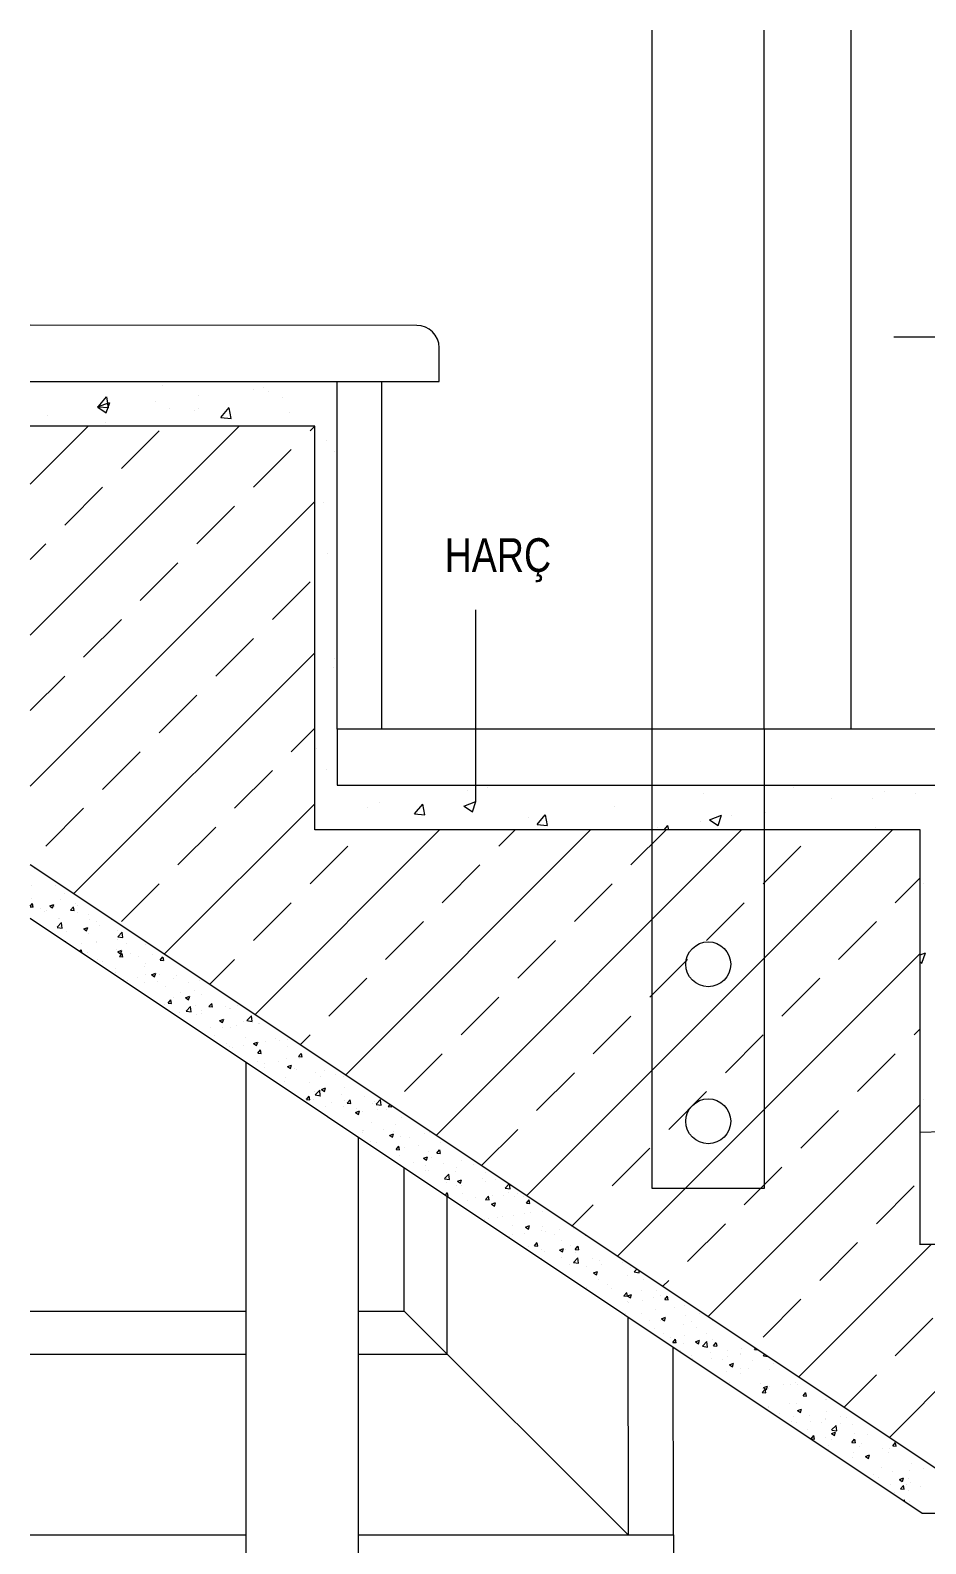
# Model space of a CAD drawing. Header units: millimetres. Extents: x 708 to 46452, y -4963 to 3960.
# Drawn here: x 43208.7 to 43408.4, y -3932.6 to -3595.2 of the extents above; entities that cross this region are included whole.
import ezdxf

# ---------------------------------------------------------------- set-up
doc = ezdxf.new("R2010")
doc.units = ezdxf.units.MM
doc.layers.add('TEFRİŞ', color=8, linetype='Continuous', lineweight=9)
doc.styles.add('ÖLÇÜ1-5-2', font='arial.ttf', dxfattribs={"width": 0.8, "height": 1.5})

msp = doc.modelspace()

# ---------------------------------------------------------------- linework, layer by layer
at = {"layer": 'TEFRİŞ'}
for p, q in [((43347.408, -3750.989), (43347.408, -3595.202)), ((43372.408, -3750.992), (43372.408, -3595.202)), ((43391.764, -3750.995), (43391.764, -3595.202)), ((43294.909, -3660.98), (43208.715, -3660.967)), ((43299.908, -3673.48), (43299.908, -3665.98)), ((43208.715, -3673.467), (43299.908, -3673.48)), ((43277.152, -3750.978), (43277.152, -3673.477)), ((43287.152, -3750.978), (43287.152, -3673.477)), ((43272.152, -3683.436), (43208.715, -3683.436)), ((43272.152, -3773.436), (43272.152, -3683.436)), ((43429.909, -3751), (43277.152, -3750.978)), ((43277.152, -3750.978), (43277.152, -3763.478)), ((43277.152, -3763.478), (43434.908, -3763.501)), ((43407.152, -3773.436), (43272.152, -3773.436)), ((43407.152, -3840.936), (43407.152, -3773.436)), ((43208.715, -3781.145), (43410.884, -3915.925)), ((43208.715, -3793.164), (43407.655, -3925.79)), ((43256.901, -4014.398), (43256.901, -3825.288)), ((43281.901, -4014.395), (43281.901, -3841.955)), ((43407.152, -3865.925), (43407.152, -3840.936)), ((43292.133, -3880.713), (43292.133, -3848.776)), ((43301.725, -3890.304), (43301.725, -3855.17)), ((43407.152, -3865.79), (43570.87, -3865.79)), ((43208.715, -3880.713), (43256.901, -3880.713)), ((43281.901, -3880.713), (43292.133, -3880.713)), ((43342.126, -3930.706), (43292.133, -3880.713)), ((43342.158, -3930.621), (43342.061, -3882.061)), ((43352.158, -3930.621), (43352.074, -3888.736)), ((43208.715, -3890.311), (43256.901, -3890.307)), ((43281.901, -3890.306), (43301.725, -3890.304)), ((43407.655, -3925.79), (43570.87, -3925.79)), ((43208.715, -3930.641), (43256.901, -3930.634)), ((43281.901, -3930.631), (43352.158, -3930.621)), ((43352.158, -3930.621), (43352.158, -3943.121))]:
    msp.add_line(p, q, dxfattribs=at)
at = {"layer": 'TEFRİŞ', "ltscale": 0.3}
for p, q in [((43401.294, -3663.518), (43432.028, -3663.518)), ((43217.83, -3673.566), (43217.83, -3673.566)), ((43223.894, -3679.121), (43225.731, -3676.932)), ((43226.202, -3679.337), (43225.761, -3676.949)), ((43238.168, -3674.425), (43238.168, -3674.425)), ((43246.229, -3676.642), (43246.229, -3676.642)), ((43258.507, -3675.284), (43258.507, -3675.284)), ((43260.658, -3674.743), (43260.658, -3674.743)), ((43261.925, -3675.722), (43261.925, -3675.722)), ((43264.883, -3677.176), (43264.883, -3677.176)), ((43223.748, -3679.178), (43226.415, -3678.154)), ((43223.755, -3679.188), (43225.65, -3680.466)), ((43223.897, -3679.125), (43226.174, -3679.324)), ((43225.654, -3680.466), (43226.426, -3678.163)), ((43225.863, -3678.684), (43225.863, -3678.684)), ((43236.691, -3677.898), (43236.691, -3677.898)), ((43239.706, -3679.536), (43239.706, -3679.536)), ((43245.321, -3679.859), (43245.321, -3679.859)), ((43246.201, -3679.543), (43246.201, -3679.543)), ((43251.222, -3681.512), (43253.058, -3679.323)), ((43253.529, -3681.728), (43253.089, -3679.34)), ((43266.54, -3680.402), (43266.54, -3680.402)), ((43208.715, -3696.359), (43221.638, -3683.436)), ((43208.715, -3730.035), (43255.314, -3683.436)), ((43212.629, -3681.066), (43212.629, -3681.066)), ((43217.486, -3683.35), (43217.486, -3683.35)), ((43225.533, -3682.715), (43225.533, -3682.715)), ((43251.225, -3681.515), (43253.502, -3681.715)), ((43271.126, -3684.463), (43272.152, -3683.437)), ((43229.031, -3692.882), (43237.45, -3684.463)), ((43274.697, -3686.602), (43274.697, -3686.602)), ((43258.497, -3697.091), (43266.916, -3688.672)), ((43276.476, -3689.056), (43276.476, -3689.056)), ((43216.402, -3705.51), (43224.821, -3697.091)), ((43208.715, -3763.711), (43272.152, -3700.275)), ((43274.212, -3700.373), (43274.212, -3700.373)), ((43245.869, -3709.72), (43254.288, -3701.301)), ((43208.715, -3713.197), (43212.193, -3709.72)), ((43233.24, -3722.348), (43241.659, -3713.929)), ((43274.903, -3711.788), (43274.903, -3711.788)), ((43262.707, -3726.558), (43271.126, -3718.139)), ((43308.125, -3767.15), (43308.125, -3724.399)), ((43220.612, -3734.977), (43229.031, -3726.558)), ((43250.078, -3739.186), (43258.497, -3730.767)), ((43218.46, -3787.642), (43272.152, -3733.951)), ((43276.363, -3737.301), (43276.363, -3737.301)), ((43276.605, -3735.205), (43276.605, -3735.205)), ((43208.715, -3746.873), (43216.402, -3739.186)), ((43237.45, -3751.815), (43245.869, -3743.396)), ((43266.916, -3756.024), (43272.152, -3750.789)), ((43347.423, -3853.42), (43347.408, -3750.909)), ((43372.408, -3750.913), (43372.423, -3853.42)), ((43224.821, -3764.443), (43233.24, -3756.024)), ((43272.612, -3755.414), (43272.612, -3755.414)), ((43254.288, -3768.653), (43262.707, -3760.234)), ((43274.79, -3760.034), (43274.79, -3760.034)), ((43280.885, -3763.52), (43280.885, -3763.52)), ((43306.139, -3764.586), (43306.139, -3764.586)), ((43310.619, -3764.118), (43310.619, -3764.118)), ((43378.912, -3764.089), (43378.912, -3764.089)), ((43399.25, -3764.948), (43399.25, -3764.948)), ((43406.193, -3765.243), (43406.193, -3765.243)), ((43212.193, -3777.072), (43220.612, -3768.653)), ((43238.666, -3801.112), (43272.152, -3767.627)), ((43283.92, -3768.4), (43283.92, -3768.4)), ((43286.557, -3767.286), (43286.557, -3767.286)), ((43294.409, -3769.878), (43296.246, -3767.689)), ((43296.716, -3770.095), (43296.275, -3767.707)), ((43305.446, -3768.166), (43308.114, -3767.142)), ((43305.453, -3768.175), (43307.349, -3769.453)), ((43307.352, -3769.453), (43308.125, -3767.15)), ((43339.017, -3768.225), (43339.017, -3768.225)), ((43358.805, -3765.368), (43358.805, -3765.368)), ((43387.348, -3766.477), (43387.348, -3766.477)), ((43396.656, -3766.498), (43396.656, -3766.498)), ((43294.411, -3769.882), (43296.689, -3770.081)), ((43319.772, -3770.664), (43319.772, -3770.664)), ((43321.737, -3772.269), (43323.573, -3770.08)), ((43324.043, -3772.486), (43323.603, -3770.098)), ((43358.164, -3771.566), (43358.164, -3771.566)), ((43360.201, -3771.217), (43362.869, -3770.193)), ((43360.208, -3771.226), (43362.103, -3772.505)), ((43362.107, -3772.504), (43362.879, -3770.202)), ((43365.129, -3770.291), (43365.129, -3770.291)), ((43372.593, -3769.666), (43372.593, -3769.666)), ((43241.659, -3781.281), (43250.078, -3772.862)), ((43258.871, -3814.583), (43300.018, -3773.436)), ((43279.077, -3828.053), (43333.694, -3773.436)), ((43299.283, -3841.524), (43367.37, -3773.436)), ((43300.21, -3773.346), (43300.21, -3773.346)), ((43313.22, -3777.072), (43316.856, -3773.436)), ((43319.488, -3854.994), (43401.046, -3773.436)), ((43321.739, -3772.273), (43324.016, -3772.472)), ((43342.687, -3781.281), (43350.532, -3773.436)), ((43348.626, -3772.822), (43348.626, -3772.822)), ((43350.091, -3773.436), (43350.901, -3772.471)), ((43351.105, -3773.436), (43350.93, -3772.489)), ((43397.149, -3772.93), (43397.149, -3772.93)), ((43271.126, -3785.491), (43279.545, -3777.072)), ((43372.153, -3785.491), (43380.572, -3777.072)), ((43209.151, -3781.58), (43209.151, -3781.58)), ((43209.557, -3781.992), (43209.557, -3781.992)), ((43300.592, -3789.7), (43309.011, -3781.281)), ((43229.031, -3793.91), (43237.45, -3785.491)), ((43330.058, -3793.91), (43338.477, -3785.491)), ((43401.62, -3789.7), (43407.152, -3784.169)), ((43407.994, -3785.396), (43407.994, -3785.396)), ((43208.892, -3788.829), (43208.892, -3788.829)), ((43208.997, -3785.808), (43208.997, -3785.808)), ((43214.236, -3785.945), (43214.236, -3785.945)), ((43216.299, -3787.558), (43216.299, -3787.558)), ((43208.715, -3790.434), (43209.215, -3789.838)), ((43208.715, -3790.58), (43209.365, -3790.637)), ((43208.842, -3790.035), (43208.842, -3790.035)), ((43209.392, -3790.651), (43209.245, -3789.855)), ((43210.895, -3790.954), (43210.895, -3790.954)), ((43211.936, -3791.618), (43211.936, -3791.618)), ((43212.394, -3791.505), (43212.394, -3791.505)), ((43213.049, -3790.422), (43213.938, -3790.081)), ((43213.056, -3790.431), (43213.688, -3790.857)), ((43213.691, -3790.857), (43213.949, -3790.09)), ((43214.075, -3790.536), (43214.075, -3790.536)), ((43215.438, -3789.083), (43215.438, -3789.083)), ((43217.712, -3791.364), (43218.324, -3790.635)), ((43217.715, -3791.368), (43218.474, -3791.434)), ((43218.501, -3791.448), (43218.354, -3790.652)), ((43218.885, -3789.902), (43218.885, -3789.902)), ((43219.173, -3791.791), (43219.173, -3791.791)), ((43219.342, -3790.346), (43219.342, -3790.346)), ((43258.497, -3798.119), (43266.916, -3789.7)), ((43359.525, -3798.119), (43367.944, -3789.7)), ((43214.692, -3795.17), (43215.682, -3794.139)), ((43214.699, -3795.183), (43215.828, -3795.358)), ((43215.071, -3793.211), (43215.071, -3793.211)), ((43215.284, -3793.311), (43215.284, -3793.311)), ((43215.544, -3794.911), (43215.544, -3794.911)), ((43215.823, -3795.354), (43215.683, -3794.148)), ((43220.63, -3795.536), (43221.519, -3795.194)), ((43220.637, -3795.545), (43221.269, -3795.971)), ((43221.272, -3795.97), (43221.53, -3795.203)), ((43221.805, -3792.417), (43221.805, -3792.417)), ((43221.851, -3793.497), (43221.851, -3793.497)), ((43223.564, -3793.856), (43223.564, -3793.856)), ((43224.192, -3794.791), (43224.192, -3794.791)), ((43226.744, -3793.437), (43226.744, -3793.437)), ((43287.963, -3802.329), (43296.382, -3793.91)), ((43388.991, -3802.329), (43397.41, -3793.91)), ((43216.646, -3798.247), (43216.646, -3798.247)), ((43216.786, -3796.062), (43216.786, -3796.062)), ((43220.223, -3798.865), (43220.223, -3798.865)), ((43221.65, -3796.644), (43221.65, -3796.644)), ((43223.403, -3798.446), (43223.403, -3798.446)), ((43223.426, -3798.533), (43223.426, -3798.533)), ((43228.065, -3795.831), (43228.065, -3795.831)), ((43228.212, -3797.813), (43228.212, -3797.813)), ((43228.246, -3797.272), (43229.236, -3796.241)), ((43228.253, -3797.285), (43229.382, -3797.46)), ((43229.377, -3797.456), (43229.237, -3796.25)), ((43230.206, -3798.82), (43230.206, -3798.82)), ((43317.43, -3806.538), (43325.849, -3798.119)), ((43219.787, -3800.545), (43220.087, -3800.187)), ((43220.234, -3800.843), (43220.116, -3800.204)), ((43221.496, -3800.872), (43221.496, -3800.872)), ((43223.668, -3802.368), (43223.668, -3802.368)), ((43227.911, -3800.059), (43227.911, -3800.059)), ((43228.211, -3800.649), (43229.1, -3800.308)), ((43228.218, -3800.658), (43228.849, -3801.084)), ((43228.584, -3801.714), (43229.196, -3800.984)), ((43228.586, -3801.718), (43229.345, -3801.784)), ((43228.853, -3801.084), (43229.11, -3800.316)), ((43229.372, -3801.798), (43229.225, -3801.001)), ((43231.074, -3801.097), (43231.074, -3801.097)), ((43232.892, -3801.766), (43232.892, -3801.766)), ((43234.507, -3799.107), (43234.507, -3799.107)), ((43236.071, -3801.347), (43236.071, -3801.347)), ((43237.693, -3802.511), (43238.305, -3801.781)), ((43238.481, -3802.595), (43238.335, -3801.798)), ((43248.769, -3807.848), (43254.288, -3802.329)), ((43339.694, -3868.464), (43407.152, -3801.006)), ((43346.896, -3810.748), (43355.315, -3802.329)), ((43407.152, -3801.334), (43408.353, -3800.873)), ((43407.591, -3803.184), (43408.363, -3800.881)), ((43224.871, -3802.822), (43224.871, -3802.822)), ((43226.711, -3805.157), (43226.711, -3805.157)), ((43227.732, -3805.309), (43227.732, -3805.309)), ((43227.756, -3804.287), (43227.756, -3804.287)), ((43234.118, -3803.886), (43234.118, -3803.886)), ((43234.352, -3803.335), (43234.352, -3803.335)), ((43234.512, -3805.596), (43234.512, -3805.596)), ((43235.791, -3805.762), (43236.681, -3805.421)), ((43236.434, -3806.197), (43236.691, -3805.429)), ((43237.54, -3805.723), (43237.54, -3805.723)), ((43237.696, -3802.515), (43238.455, -3802.581)), ((43407.152, -3802.89), (43407.587, -3803.184)), ((43229.551, -3806.775), (43229.551, -3806.775)), ((43230.41, -3807.015), (43230.41, -3807.015)), ((43232.731, -3806.356), (43232.731, -3806.356)), ((43234.198, -3807.562), (43234.198, -3807.562)), ((43235.798, -3805.771), (43236.43, -3806.197)), ((43237.19, -3807.302), (43237.19, -3807.302)), ((43238.968, -3808.33), (43238.968, -3808.33)), ((43240.719, -3806.668), (43240.719, -3806.668)), ((43241.291, -3805.882), (43241.291, -3805.882)), ((43243.969, -3807.588), (43243.969, -3807.588)), ((43246.374, -3807.059), (43246.374, -3807.059)), ((43275.335, -3814.957), (43283.754, -3806.538)), ((43376.363, -3814.957), (43384.782, -3806.538)), ((43238.765, -3812.338), (43238.765, -3812.338)), ((43239.455, -3812.064), (43240.067, -3811.334)), ((43239.458, -3812.067), (43240.217, -3812.134)), ((43240.243, -3812.147), (43240.097, -3811.351)), ((43240.564, -3810.896), (43240.564, -3810.896)), ((43242.22, -3809.676), (43242.22, -3809.676)), ((43243.372, -3810.875), (43244.261, -3810.534)), ((43243.379, -3810.884), (43244.011, -3811.311)), ((43244.014, -3811.31), (43244.272, -3810.543)), ((43245.399, -3809.258), (43245.399, -3809.258)), ((43246.979, -3810.083), (43246.979, -3810.083)), ((43248.564, -3812.861), (43249.177, -3812.131)), ((43249.353, -3812.944), (43249.206, -3812.148)), ((43304.801, -3819.167), (43313.22, -3810.748)), ((43242.058, -3814.267), (43242.058, -3814.267)), ((43243.484, -3813.848), (43244.473, -3812.817)), ((43243.491, -3813.86), (43244.62, -3814.036)), ((43244.615, -3814.031), (43244.474, -3812.825)), ((43245.544, -3812.624), (43245.544, -3812.624)), ((43245.85, -3814.636), (43245.85, -3814.636)), ((43246.825, -3814.311), (43246.825, -3814.311)), ((43246.868, -3813.633), (43246.868, -3813.633)), ((43248.567, -3812.864), (43249.326, -3812.931)), ((43250.953, -3815.989), (43251.842, -3815.647)), ((43251.595, -3816.423), (43251.852, -3815.656)), ((43252.324, -3812.911), (43252.324, -3812.911)), ((43253.256, -3813.365), (43253.256, -3813.365)), ((43253.421, -3813.358), (43253.421, -3813.358)), ((43254.889, -3812.577), (43254.889, -3812.577)), ((43257.038, -3815.95), (43258.027, -3814.919)), ((43258.169, -3816.134), (43258.028, -3814.927)), ((43334.268, -3823.376), (43342.687, -3814.957)), ((43248.893, -3817.425), (43248.893, -3817.425)), ((43250.96, -3815.998), (43251.592, -3816.424)), ((43251.548, -3817.586), (43251.548, -3817.586)), ((43253.266, -3817.586), (43253.266, -3817.586)), ((43254.727, -3817.168), (43254.727, -3817.168)), ((43256.299, -3816.153), (43256.299, -3816.153)), ((43257.045, -3815.963), (43258.174, -3816.138)), ((43259.537, -3816.535), (43259.537, -3816.535)), ((43259.787, -3816.692), (43259.787, -3816.692)), ((43268.974, -3821.318), (43271.126, -3819.167)), ((43363.734, -3827.586), (43372.153, -3819.167)), ((43405.829, -3819.167), (43407.152, -3817.844)), ((43249.851, -3819.4), (43249.851, -3819.4)), ((43252.529, -3821.106), (43252.529, -3821.106)), ((43253.112, -3821.814), (43253.112, -3821.814)), ((43253.743, -3821.869), (43253.743, -3821.869)), ((43256.196, -3821.544), (43256.196, -3821.544)), ((43256.63, -3819.687), (43256.63, -3819.687)), ((43258.534, -3821.102), (43259.423, -3820.761)), ((43258.54, -3821.111), (43259.172, -3821.537)), ((43259.176, -3821.537), (43259.433, -3820.769)), ((43259.308, -3821.393), (43259.308, -3821.393)), ((43259.436, -3823.211), (43260.048, -3822.481)), ((43259.633, -3820.92), (43259.633, -3820.92)), ((43260.224, -3823.294), (43260.077, -3822.498)), ((43261.15, -3820.598), (43261.15, -3820.598)), ((43263.41, -3819.973), (43263.41, -3819.973)), ((43264.217, -3820.488), (43264.217, -3820.488)), ((43266.048, -3820.107), (43266.048, -3820.107)), ((43266.088, -3821.679), (43266.088, -3821.679)), ((43259.438, -3823.214), (43260.197, -3823.28)), ((43259.478, -3825.147), (43259.478, -3825.147)), ((43260.876, -3825.497), (43260.876, -3825.497)), ((43264.055, -3825.078), (43264.055, -3825.078)), ((43265.893, -3824.334), (43265.893, -3824.334)), ((43266.114, -3826.215), (43267.004, -3825.874)), ((43266.756, -3826.65), (43267.014, -3825.882)), ((43268.545, -3824.008), (43269.157, -3823.278)), ((43268.547, -3824.011), (43269.307, -3824.077)), ((43268.865, -3824.445), (43268.865, -3824.445)), ((43269.333, -3824.091), (43269.186, -3823.295)), ((43275.438, -3825.633), (43275.438, -3825.633)), ((43292.173, -3831.795), (43300.592, -3823.376)), ((43393.201, -3831.795), (43401.62, -3823.376)), ((43260.883, -3826.429), (43260.883, -3826.429)), ((43265.739, -3828.562), (43265.739, -3828.562)), ((43266.121, -3826.224), (43266.753, -3826.65)), ((43267.663, -3826.715), (43267.663, -3826.715)), ((43268.032, -3826.904), (43268.032, -3826.904)), ((43272.335, -3827.61), (43272.335, -3827.61)), ((43273.545, -3828.398), (43273.545, -3828.398)), ((43274.442, -3827.002), (43274.442, -3827.002)), ((43276.724, -3827.98), (43276.724, -3827.98)), ((43278.481, -3828.421), (43278.481, -3828.421)), ((43321.639, -3836.005), (43330.058, -3827.586)), ((43265.524, -3829.454), (43265.524, -3829.454)), ((43271.075, -3829.693), (43271.075, -3829.693)), ((43272.18, -3831.838), (43272.18, -3831.838)), ((43272.276, -3832.526), (43273.265, -3831.495)), ((43272.282, -3832.538), (43273.412, -3832.713)), ((43273.406, -3832.709), (43273.266, -3831.503)), ((43273.695, -3831.329), (43274.584, -3830.987)), ((43273.702, -3831.337), (43274.334, -3831.764)), ((43274.337, -3831.763), (43274.595, -3830.996)), ((43278.193, -3832.355), (43278.193, -3832.355)), ((43278.701, -3830.944), (43278.701, -3830.944)), ((43351.106, -3840.214), (43359.525, -3831.795)), ((43270.204, -3833.407), (43270.204, -3833.407)), ((43270.307, -3833.56), (43270.919, -3832.831)), ((43270.31, -3833.564), (43271.069, -3833.63)), ((43271.095, -3833.644), (43270.948, -3832.848)), ((43271.969, -3833.491), (43271.969, -3833.491)), ((43273.383, -3832.989), (43273.383, -3832.989)), ((43274.647, -3835.197), (43274.647, -3835.197)), ((43275.925, -3834.137), (43275.925, -3834.137)), ((43278.547, -3835.171), (43278.547, -3835.171)), ((43278.749, -3833.778), (43278.749, -3833.778)), ((43279.416, -3834.357), (43280.029, -3833.628)), ((43279.419, -3834.361), (43280.178, -3834.427)), ((43280.204, -3834.441), (43280.057, -3833.645)), ((43281.276, -3836.442), (43282.165, -3836.101)), ((43281.426, -3835.484), (43281.426, -3835.484)), ((43281.918, -3836.876), (43282.175, -3836.109)), ((43283.332, -3832.866), (43283.332, -3832.866)), ((43284.962, -3834.358), (43284.962, -3834.358)), ((43285.528, -3834.064), (43285.528, -3834.064)), ((43285.83, -3834.628), (43286.819, -3833.597)), ((43285.836, -3834.64), (43286.966, -3834.815)), ((43286.052, -3835.89), (43286.052, -3835.89)), ((43286.96, -3834.811), (43286.82, -3833.605)), ((43288.206, -3835.77), (43288.206, -3835.77)), ((43288.526, -3835.154), (43288.957, -3834.64)), ((43288.528, -3835.158), (43289.287, -3835.224)), ((43289.314, -3835.238), (43289.238, -3834.827)), ((43359.899, -3881.935), (43407.152, -3834.682)), ((43380.572, -3844.424), (43388.991, -3836.005)), ((43407.882, -3833.642), (43407.882, -3833.642)), ((43278.392, -3839.399), (43278.392, -3839.399)), ((43281.283, -3836.451), (43281.914, -3836.877)), ((43282.873, -3836.308), (43282.873, -3836.308)), ((43284.807, -3838.586), (43284.807, -3838.586)), ((43290.214, -3839.172), (43290.214, -3839.172)), ((43291.403, -3837.634), (43291.403, -3837.634)), ((43295.542, -3839.21), (43295.542, -3839.21)), ((43282.711, -3840.899), (43282.711, -3840.899)), ((43282.807, -3840.443), (43282.807, -3840.443)), ((43283.002, -3840.52), (43283.002, -3840.52)), ((43284.653, -3842.814), (43284.653, -3842.814)), ((43287.521, -3840.266), (43287.521, -3840.266)), ((43288.857, -3841.555), (43289.746, -3841.214)), ((43288.863, -3841.564), (43289.495, -3841.99)), ((43289.499, -3841.99), (43289.756, -3841.222)), ((43289.781, -3840.806), (43289.781, -3840.806)), ((43291.249, -3841.862), (43291.249, -3841.862)), ((43293.257, -3841.961), (43293.257, -3841.961)), ((43296.561, -3841.092), (43296.561, -3841.092)), ((43297.77, -3840.967), (43297.77, -3840.967)), ((43309.385, -3848.259), (43317.43, -3840.214)), ((43412.152, -3840.79), (43407.152, -3840.936)), ((43285.85, -3843.232), (43285.85, -3843.232)), ((43290.288, -3844.707), (43290.9, -3843.978)), ((43290.29, -3844.711), (43291.049, -3844.777)), ((43291.076, -3844.791), (43290.929, -3843.995)), ((43291.094, -3846.089), (43291.094, -3846.089)), ((43292.201, -3844.219), (43292.201, -3844.219)), ((43295.38, -3843.8), (43295.38, -3843.8)), ((43297.615, -3845.195), (43297.615, -3845.195)), ((43299.397, -3845.504), (43300.009, -3844.774)), ((43299.399, -3845.508), (43300.158, -3845.574)), ((43300.185, -3845.588), (43300.038, -3844.792)), ((43300.19, -3843.167), (43300.19, -3843.167)), ((43338.477, -3852.843), (43346.896, -3844.424)), ((43290.701, -3847.676), (43290.701, -3847.676)), ((43294.087, -3847.582), (43294.087, -3847.582)), ((43296.437, -3846.668), (43297.326, -3846.327)), ((43296.444, -3846.677), (43297.076, -3847.103)), ((43296.765, -3849.288), (43296.765, -3849.288)), ((43296.849, -3848.176), (43296.849, -3848.176)), ((43297.079, -3847.103), (43297.337, -3846.335)), ((43297.461, -3849.423), (43297.461, -3849.423)), ((43298.107, -3846.405), (43298.107, -3846.405)), ((43300.867, -3847.869), (43300.867, -3847.869)), ((43303.545, -3849.574), (43303.545, -3849.574)), ((43303.876, -3848.61), (43303.876, -3848.61)), ((43304.87, -3847.12), (43304.87, -3847.12)), ((43307.647, -3848.155), (43307.647, -3848.155)), ((43367.944, -3857.052), (43376.363, -3848.633)), ((43301.067, -3851.203), (43302.057, -3850.172)), ((43301.074, -3851.216), (43302.203, -3851.391)), ((43301.529, -3852.129), (43301.529, -3852.129)), ((43302.198, -3851.387), (43302.058, -3850.181)), ((43303.721, -3852.838), (43303.721, -3852.838)), ((43304.018, -3851.782), (43304.907, -3851.44)), ((43304.025, -3851.791), (43304.657, -3852.217)), ((43304.66, -3852.216), (43304.917, -3851.449)), ((43304.708, -3851.71), (43304.708, -3851.71)), ((43304.989, -3852.711), (43304.989, -3852.711)), ((43309.518, -3851.077), (43309.518, -3851.077)), ((43310.317, -3851.885), (43310.317, -3851.885)), ((43310.324, -3849.861), (43310.324, -3849.861)), ((43312.396, -3851.44), (43312.396, -3851.44)), ((43314.621, -3853.305), (43315.532, -3852.356)), ((43315.752, -3853.489), (43315.628, -3852.42)), ((43397.41, -3861.262), (43405.829, -3852.843)), ((43301.301, -3854.888), (43301.771, -3854.327)), ((43301.62, -3855.101), (43301.921, -3855.127)), ((43301.947, -3855.141), (43301.8, -3854.345)), ((43305.12, -3854.611), (43305.12, -3854.611)), ((43306.177, -3856.086), (43306.177, -3856.086)), ((43308.032, -3855.5), (43308.032, -3855.5)), ((43310.163, -3856.113), (43310.163, -3856.113)), ((43310.268, -3855.854), (43310.881, -3855.124)), ((43310.271, -3855.857), (43311.03, -3855.924)), ((43311.056, -3855.938), (43310.909, -3855.142)), ((43311.899, -3854.897), (43311.899, -3854.897)), ((43314.198, -3855.03), (43314.198, -3855.03)), ((43314.628, -3853.318), (43315.757, -3853.493)), ((43315.439, -3854.229), (43315.439, -3854.229)), ((43316.684, -3855.219), (43316.684, -3855.219)), ((43317.377, -3854.612), (43317.377, -3854.612)), ((43318.679, -3855.183), (43318.679, -3855.183)), ((43319.378, -3856.651), (43319.99, -3855.921)), ((43320.165, -3856.735), (43320.018, -3855.939)), ((43372.423, -3853.42), (43347.423, -3853.42)), ((43311.599, -3856.895), (43312.488, -3856.554)), ((43311.606, -3856.904), (43312.237, -3857.33)), ((43312.241, -3857.329), (43312.498, -3856.562)), ((43314.036, -3859.621), (43314.036, -3859.621)), ((43316.529, -3859.447), (43316.529, -3859.447)), ((43318.846, -3858.988), (43318.846, -3858.988)), ((43319.38, -3856.654), (43320.139, -3856.721)), ((43320.289, -3858.673), (43320.289, -3858.673)), ((43322.944, -3858.634), (43322.944, -3858.634)), ((43329.591, -3861.729), (43334.268, -3857.052)), ((43310.008, -3860.341), (43310.008, -3860.341)), ((43310.857, -3860.039), (43310.857, -3860.039)), ((43312.883, -3859.944), (43312.883, -3859.944)), ((43316.206, -3861.673), (43316.206, -3861.673)), ((43319.179, -3862.008), (43320.069, -3861.667)), ((43319.186, -3862.017), (43319.818, -3862.443)), ((43319.821, -3862.443), (43320.079, -3861.675)), ((43322.79, -3862.861), (43322.79, -3862.861)), ((43322.985, -3861.96), (43322.985, -3861.96)), ((43323.526, -3862.941), (43323.526, -3862.941)), ((43326.705, -3862.522), (43326.705, -3862.522)), ((43329.386, -3861.909), (43329.386, -3861.909)), ((43329.765, -3862.246), (43329.765, -3862.246)), ((43355.315, -3869.681), (43363.734, -3861.262)), ((43315.505, -3863.997), (43315.505, -3863.997)), ((43316.375, -3863.674), (43316.375, -3863.674)), ((43318.884, -3863.379), (43318.884, -3863.379)), ((43319.765, -3866.251), (43319.765, -3866.251)), ((43321.14, -3866.204), (43321.752, -3865.474)), ((43321.142, -3866.207), (43321.901, -3866.274)), ((43321.927, -3866.288), (43321.78, -3865.492)), ((43325.663, -3863.665), (43325.663, -3863.665)), ((43327.171, -3864.979), (43327.171, -3864.979)), ((43329.231, -3866.137), (43329.231, -3866.137)), ((43330.249, -3867.001), (43330.861, -3866.271)), ((43331.036, -3867.085), (43330.89, -3866.289)), ((43332.443, -3863.952), (43332.443, -3863.952)), ((43380.105, -3895.405), (43409.72, -3865.79)), ((43384.782, -3873.89), (43393.201, -3865.471)), ((43400.31, -3908.876), (43443.396, -3865.79)), ((43322.635, -3867.089), (43322.635, -3867.089)), ((43322.808, -3869.039), (43322.808, -3869.039)), ((43323.364, -3867.531), (43323.364, -3867.531)), ((43326.76, -3867.122), (43327.649, -3866.78)), ((43326.767, -3867.13), (43327.399, -3867.556)), ((43327.238, -3868.701), (43327.238, -3868.701)), ((43327.402, -3867.556), (43327.66, -3866.788)), ((43328.174, -3866.898), (43328.174, -3866.898)), ((43329.859, -3869.881), (43330.848, -3868.85)), ((43330.214, -3867.768), (43330.214, -3867.768)), ((43330.251, -3867.004), (43331.01, -3867.07)), ((43330.99, -3870.064), (43330.849, -3868.858)), ((43334.018, -3868.988), (43334.018, -3868.988)), ((43335.597, -3869.47), (43335.597, -3869.47)), ((43340.797, -3869.274), (43340.797, -3869.274)), ((43340.843, -3869.799), (43340.843, -3869.799)), ((43329.077, -3870.365), (43329.077, -3870.365)), ((43329.865, -3869.893), (43330.995, -3870.069)), ((43332.853, -3870.851), (43332.853, -3870.851)), ((43334.341, -3872.235), (43335.23, -3871.893)), ((43334.348, -3872.244), (43334.979, -3872.67)), ((43334.983, -3872.669), (43335.24, -3871.902)), ((43335.065, -3872.212), (43335.065, -3872.212)), ((43336.033, -3870.432), (43336.033, -3870.432)), ((43341.858, -3872.885), (43341.858, -3872.885)), ((43342.471, -3870.941), (43342.471, -3870.941)), ((43343.413, -3871.983), (43344.021, -3871.349)), ((43343.419, -3871.996), (43344.549, -3872.171)), ((43344.544, -3872.166), (43344.485, -3871.658)), ((43332.692, -3875.441), (43332.692, -3875.441)), ((43335.443, -3873.698), (43335.443, -3873.698)), ((43337.502, -3874.808), (43337.502, -3874.808)), ((43338.324, -3875.764), (43338.324, -3875.764)), ((43341.12, -3877.35), (43341.733, -3876.621)), ((43345.104, -3876.05), (43345.104, -3876.05)), ((43345.522, -3873.752), (43345.522, -3873.752)), ((43348.3, -3876.161), (43348.3, -3876.161)), ((43349.797, -3875.2), (43351.106, -3873.89)), ((43341.002, -3877.47), (43341.002, -3877.47)), ((43341.123, -3877.354), (43341.882, -3877.42)), ((43341.703, -3877.113), (43341.703, -3877.113)), ((43341.908, -3877.435), (43341.761, -3876.639)), ((43341.922, -3877.348), (43342.811, -3877.007)), ((43341.928, -3877.357), (43342.56, -3877.783)), ((43341.947, -3878.519), (43341.947, -3878.519)), ((43342.181, -3878.761), (43342.181, -3878.761)), ((43342.564, -3877.782), (43342.821, -3877.015)), ((43345.361, -3878.343), (43345.361, -3878.343)), ((43347.782, -3877.756), (43347.782, -3877.756)), ((43349.353, -3877.247), (43349.353, -3877.247)), ((43350.171, -3877.709), (43350.171, -3877.709)), ((43350.23, -3878.147), (43350.842, -3877.418)), ((43350.232, -3878.151), (43350.991, -3878.217)), ((43351.017, -3878.232), (43350.87, -3877.436)), ((43354.666, -3879.494), (43354.666, -3879.494)), ((43372.153, -3886.519), (43380.572, -3878.1)), ((43341.549, -3881.341), (43341.549, -3881.341)), ((43344.99, -3881.307), (43344.99, -3881.307)), ((43346.83, -3882.718), (43346.83, -3882.718)), ((43348.145, -3880.388), (43348.145, -3880.388)), ((43349.357, -3882.792), (43349.357, -3882.792)), ((43349.502, -3882.461), (43350.392, -3882.12)), ((43349.509, -3882.47), (43350.141, -3882.896)), ((43350.144, -3882.896), (43350.402, -3882.128)), ((43352.396, -3880.036), (43352.396, -3880.036)), ((43354.85, -3881.663), (43354.85, -3881.663)), ((43356.136, -3883.079), (43356.136, -3883.079)), ((43358.03, -3881.244), (43358.03, -3881.244)), ((43360.926, -3882.909), (43360.926, -3882.909)), ((43401.62, -3890.728), (43410.039, -3882.309)), ((43347.991, -3884.616), (43347.991, -3884.616)), ((43349.84, -3885.751), (43349.84, -3885.751)), ((43351.509, -3886.672), (43351.509, -3886.672)), ((43354.511, -3883.722), (43354.511, -3883.722)), ((43354.689, -3886.253), (43354.689, -3886.253)), ((43357.246, -3884.48), (43357.246, -3884.48)), ((43359.499, -3885.62), (43359.499, -3885.62)), ((43351.992, -3887.7), (43352.604, -3886.971)), ((43351.994, -3887.704), (43352.753, -3887.77)), ((43352.779, -3887.784), (43352.632, -3886.988)), ((43353.663, -3889.569), (43353.663, -3889.569)), ((43354.357, -3887.95), (43354.357, -3887.95)), ((43357.083, -3887.575), (43357.972, -3887.233)), ((43357.09, -3887.583), (43357.722, -3888.009)), ((43357.725, -3888.009), (43357.982, -3887.241)), ((43358.651, -3888.559), (43359.64, -3887.528)), ((43358.657, -3888.571), (43359.787, -3888.746)), ((43359.781, -3888.742), (43359.641, -3887.536)), ((43360.443, -3889.855), (43360.443, -3889.855)), ((43360.772, -3887.137), (43360.772, -3887.137)), ((43361.101, -3888.497), (43361.713, -3887.768)), ((43361.103, -3888.501), (43361.862, -3888.567)), ((43361.888, -3888.582), (43361.741, -3887.785)), ((43364.178, -3889.573), (43364.178, -3889.573)), ((43367.358, -3889.154), (43367.358, -3889.154)), ((43370.21, -3889.294), (43370.471, -3888.983)), ((43370.212, -3889.298), (43370.971, -3889.364)), ((43370.997, -3889.379), (43370.988, -3889.327)), ((43356.158, -3890.629), (43356.158, -3890.629)), ((43356.341, -3891.274), (43356.341, -3891.274)), ((43360.617, -3891.364), (43360.617, -3891.364)), ((43363.12, -3891.561), (43363.12, -3891.561)), ((43364.129, -3890.786), (43364.129, -3890.786)), ((43364.664, -3892.688), (43365.553, -3892.347)), ((43364.671, -3892.697), (43365.302, -3893.123)), ((43365.306, -3893.122), (43365.563, -3892.355)), ((43367.214, -3890.412), (43367.214, -3890.412)), ((43367.222, -3890.141), (43367.222, -3890.141)), ((43369.9, -3891.847), (43369.9, -3891.847)), ((43372.205, -3890.661), (43372.51, -3890.342)), ((43372.211, -3890.673), (43373.248, -3890.834)), ((43374.578, -3892.304), (43374.578, -3892.304)), ((43364.017, -3894.163), (43364.017, -3894.163)), ((43364.695, -3896.597), (43364.695, -3896.597)), ((43367.059, -3894.64), (43367.059, -3894.64)), ((43367.172, -3893.575), (43367.172, -3893.575)), ((43368.827, -3893.53), (43368.827, -3893.53)), ((43373.58, -3893.746), (43373.58, -3893.746)), ((43379.428, -3896.748), (43379.428, -3896.748)), ((43381.495, -3896.431), (43381.495, -3896.431)), ((43390.208, -3902.14), (43397.41, -3894.938)), ((43371.475, -3896.883), (43371.475, -3896.883)), ((43371.972, -3898.847), (43372.585, -3898.117)), ((43371.975, -3898.85), (43372.734, -3898.917)), ((43372.022, -3898.019), (43372.022, -3898.019)), ((43372.245, -3897.801), (43373.134, -3897.46)), ((43372.251, -3897.81), (43372.883, -3898.236)), ((43372.759, -3898.931), (43372.613, -3898.135)), ((43372.886, -3898.235), (43373.144, -3897.468)), ((43373.425, -3897.974), (43373.425, -3897.974)), ((43373.506, -3897.483), (43373.506, -3897.483)), ((43376.686, -3897.065), (43376.686, -3897.065)), ((43378.255, -3897.17), (43378.255, -3897.17)), ((43379.84, -3897.161), (43379.84, -3897.161)), ((43381.082, -3899.644), (43381.694, -3898.914)), ((43381.084, -3899.647), (43381.843, -3899.714)), ((43381.869, -3899.728), (43381.722, -3898.932)), ((43373.271, -3902.201), (43373.271, -3902.201)), ((43373.345, -3902.074), (43373.345, -3902.074)), ((43378.154, -3901.44), (43378.154, -3901.44)), ((43379.686, -3901.388), (43379.686, -3901.388)), ((43379.825, -3902.914), (43380.715, -3902.573)), ((43379.832, -3902.923), (43380.464, -3903.349)), ((43380.467, -3903.349), (43380.725, -3902.581)), ((43386.175, -3900.384), (43386.175, -3900.384)), ((43386.282, -3900.436), (43386.282, -3900.436)), ((43386.311, -3903.054), (43386.311, -3903.054)), ((43375.781, -3903.659), (43375.781, -3903.659)), ((43378.459, -3905.365), (43378.459, -3905.365)), ((43378.904, -3904.326), (43378.904, -3904.326)), ((43379.531, -3905.616), (43379.531, -3905.616)), ((43382.561, -3903.946), (43382.561, -3903.946)), ((43382.834, -3905.393), (43382.834, -3905.393)), ((43385.239, -3905.652), (43385.239, -3905.652)), ((43386.013, -3904.975), (43386.013, -3904.975)), ((43386.128, -3904.664), (43386.128, -3904.664)), ((43387.442, -3907.236), (43388.431, -3906.205)), ((43388.573, -3907.42), (43388.433, -3906.213)), ((43389.34, -3904.232), (43389.34, -3904.232)), ((43389.354, -3905.843), (43389.354, -3905.843)), ((43390.823, -3904.342), (43390.823, -3904.342)), ((43392.018, -3905.938), (43392.018, -3905.938)), ((43392.648, -3903.77), (43392.648, -3903.77)), ((43381.947, -3907.114), (43381.947, -3907.114)), ((43382.844, -3909.197), (43383.456, -3908.467)), ((43382.846, -3909.2), (43383.605, -3909.267)), ((43383.631, -3909.281), (43383.484, -3908.485)), ((43385.973, -3908.892), (43385.973, -3908.892)), ((43387.406, -3908.028), (43388.295, -3907.686)), ((43387.413, -3908.036), (43388.044, -3908.462)), ((43387.449, -3907.249), (43388.578, -3907.424)), ((43387.482, -3909.351), (43387.482, -3909.351)), ((43388.048, -3908.462), (43388.305, -3907.694)), ((43391.953, -3909.994), (43392.565, -3909.264)), ((43391.955, -3909.997), (43392.714, -3910.064)), ((43392.494, -3907.997), (43392.494, -3907.997)), ((43392.74, -3910.078), (43392.593, -3909.282)), ((43394.204, -3910.287), (43394.204, -3910.287)), ((43395.503, -3908.295), (43395.503, -3908.295)), ((43398.682, -3907.876), (43398.682, -3907.876)), ((43400.996, -3909.338), (43401, -3909.335)), ((43401.003, -3909.351), (43401.03, -3909.355)), ((43401.062, -3910.791), (43401.675, -3910.061)), ((43401.849, -3910.875), (43401.702, -3910.079)), ((43386.797, -3911.559), (43386.797, -3911.559)), ((43386.814, -3910.688), (43386.814, -3910.688)), ((43392.162, -3913.304), (43392.162, -3913.304)), ((43392.339, -3912.225), (43392.339, -3912.225)), ((43393.593, -3910.974), (43393.593, -3910.974)), ((43394.987, -3913.141), (43395.876, -3912.8)), ((43394.993, -3913.15), (43395.625, -3913.576)), ((43395.341, -3912.885), (43395.341, -3912.885)), ((43395.629, -3913.575), (43395.886, -3912.808)), ((43398.754, -3911.412), (43398.754, -3911.412)), ((43400.151, -3912.252), (43400.151, -3912.252)), ((43400.373, -3911.261), (43400.373, -3911.261)), ((43401.064, -3910.794), (43401.823, -3910.86)), ((43398.6, -3915.64), (43398.6, -3915.64)), ((43401.086, -3916.594), (43401.086, -3916.594)), ((43404.831, -3916.205), (43404.831, -3916.205)), ((43405.196, -3914.688), (43405.196, -3914.688)), ((43408.01, -3915.787), (43408.01, -3915.787)), ((43396.81, -3917.261), (43396.81, -3917.261)), ((43397.9, -3917.75), (43397.9, -3917.75)), ((43400.578, -3919.456), (43400.578, -3919.456)), ((43402.568, -3918.254), (43403.457, -3917.913)), ((43402.574, -3918.263), (43403.206, -3918.689)), ((43402.824, -3920.344), (43403.437, -3919.614)), ((43402.826, -3920.347), (43403.586, -3920.413)), ((43403.209, -3918.688), (43403.467, -3917.921)), ((43403.611, -3920.428), (43403.464, -3919.632)), ((43404.129, -3919.382), (43404.129, -3919.382)), ((43404.679, -3918.037), (43404.679, -3918.037)), ((43405.042, -3918.915), (43405.042, -3918.915)), ((43407.357, -3919.743), (43407.357, -3919.743)), ((43401.49, -3921.214), (43401.49, -3921.214)), ((43403.463, -3922.996), (43403.669, -3922.781)), ((43403.714, -3923.163), (43403.67, -3922.789)), ((43404.669, -3920.796), (43404.669, -3920.796)), ((43404.887, -3923.143), (43404.887, -3923.143))]:
    msp.add_line(p, q, dxfattribs=at)
for centre in [(43359.923, -3803.42), (43359.923, -3838.42)]:
    msp.add_circle(centre, 5, dxfattribs=at)
at = {"layer": 'TEFRİŞ'}
msp.add_arc((43294.908, -3665.98), 5, 0, 89.99178, dxfattribs=at)

# ---------------------------------------------------------------- texts
at = {"layer": 'TEFRİŞ', "linetype": 'Continuous', "style": 'ÖLÇÜ1-5-2', "width": 0.8}
msp.add_text('HARÇ', height=7.5, dxfattribs=at).set_placement((43301.131, -3715.94))

doc.saveas('drawing.dxf')
